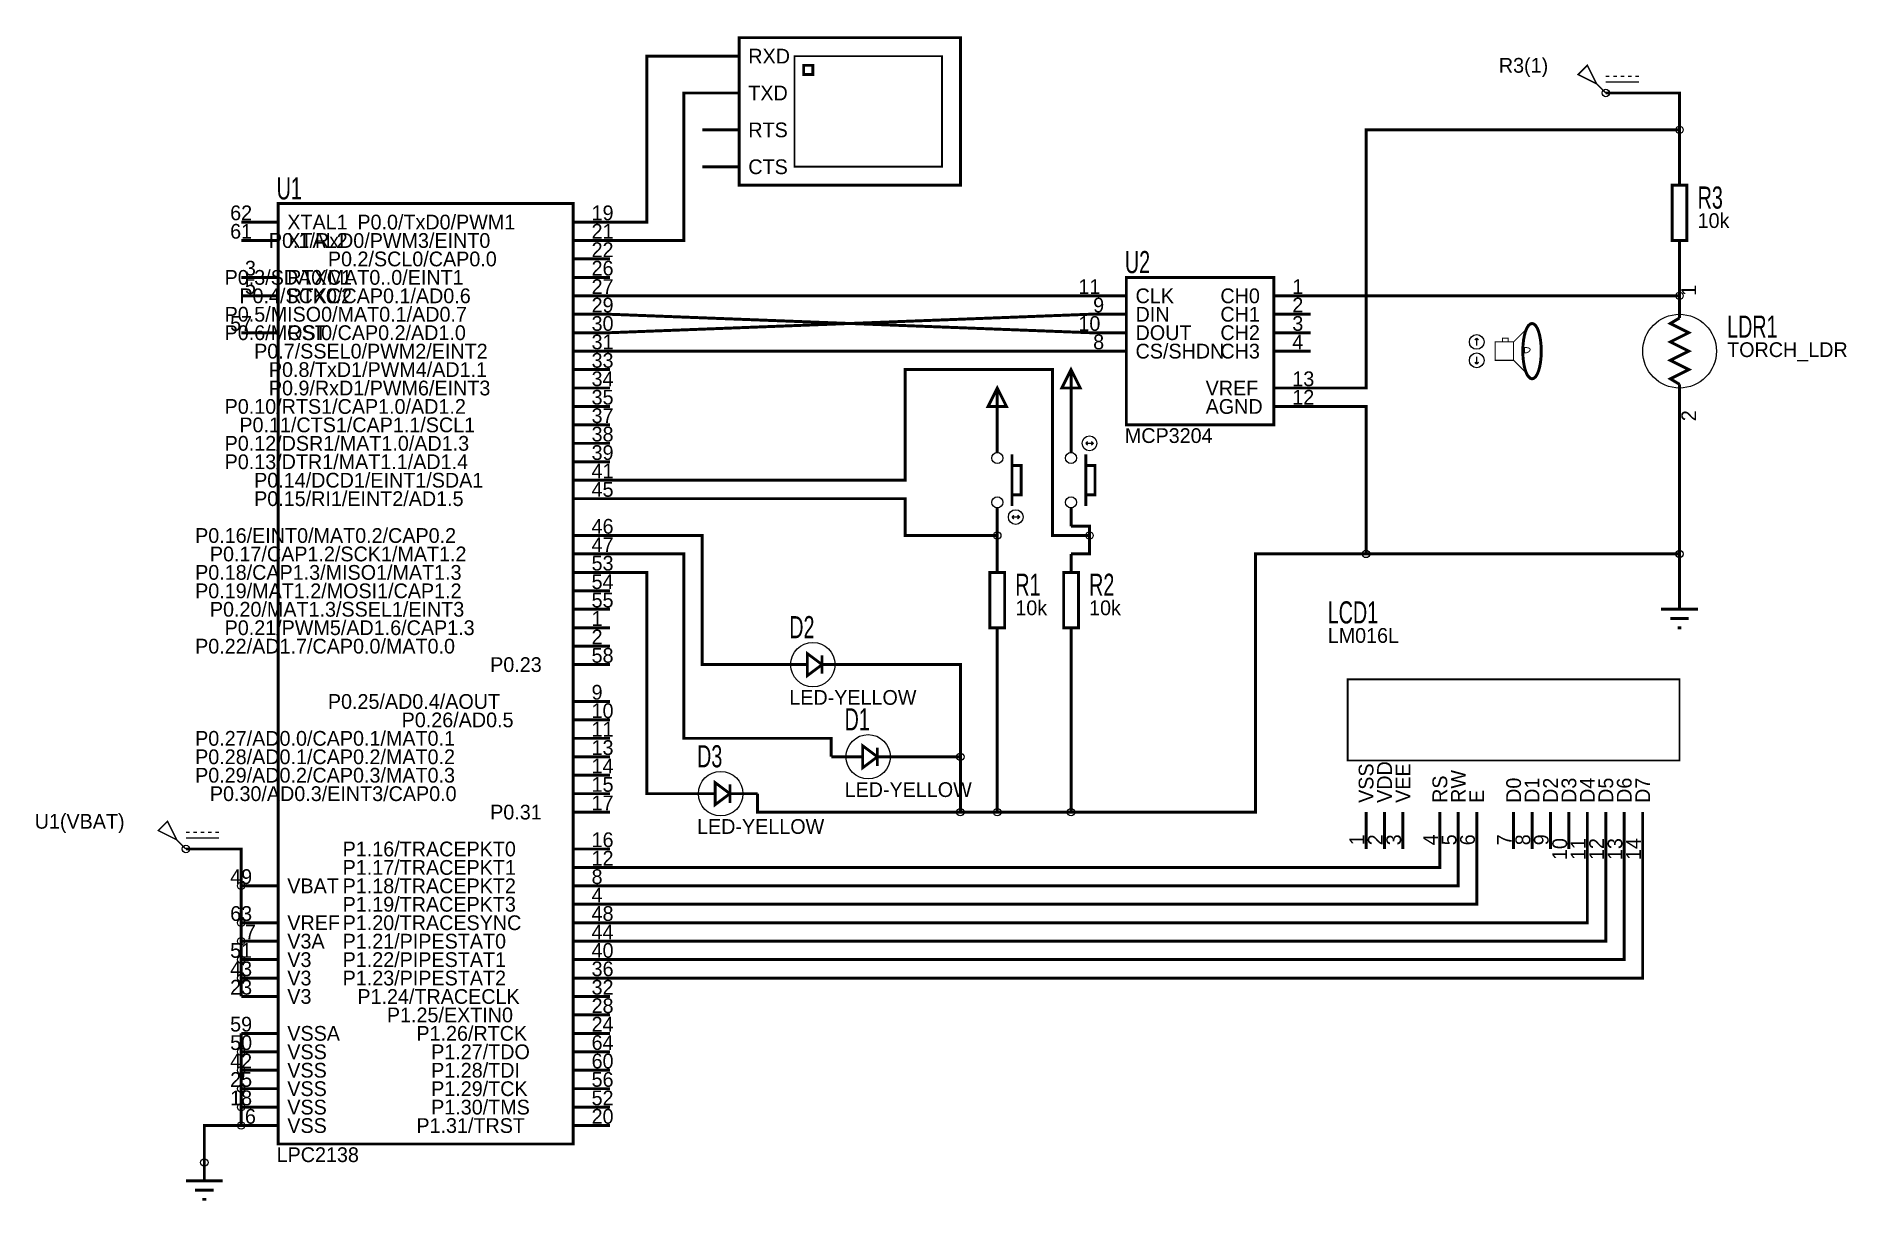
# Model space of a CAD drawing. Header units: inches. Extents: x -5.21 to 4.61, y -2.91 to 3.41.
import ezdxf

# ---------------------------------------------------------------- set-up
doc = ezdxf.new("R2010")
doc.units = ezdxf.units.IN
doc.layers.get('0').update_dxf_attribs({"linetype": 'CONTINUOUS'})

msp = doc.modelspace()

# ---------------------------------------------------------------- linework, layer by layer
for points, const_width in [([(-1.4, 2.6), (-0.2, 2.6), (-0.2, 3.4), (-1.4, 3.4), (-1.4, 2.6)], 0.016), ([(-1.6, 3.3), (-1.9, 3.3), (-1.9, 2.4), (-2.1, 2.4)], 0.016), ([(-1.6, 3.3), (-1.4, 3.3)], 0.016), ([(-1.1, 2.7), (-0.3, 2.7), (-0.3, 3.3), (-1.1, 3.3), (-1.1, 2.7)], 0.01), ([(-1.05, 3.2), (-1, 3.2), (-1, 3.25), (-1.05, 3.25), (-1.05, 3.2)], 0.016), ([(3.25, 3.15), (3.15, 3.2), (3.2, 3.25), (3.25, 3.15)], 0.008), ([(3.3, 3.1), (3.25, 3.15)], 0.008), ([(3.3, 3.19), (3.32, 3.19)], 0.008), ([(3.3, 3.16), (3.48, 3.16)], 0.008), ([(3.34, 3.19), (3.36, 3.19)], 0.008), ([(3.38, 3.19), (3.4, 3.19)], 0.008), ([(3.42, 3.19), (3.44, 3.19)], 0.008), ([(3.46, 3.19), (3.48, 3.19)], 0.008), ([(-1.6, 3.1), (-1.7, 3.1), (-1.7, 2.3), (-2.1, 2.3)], 0.016), ([(-1.6, 3.1), (-1.4, 3.1)], 0.016), ([(3.3, 3.1), (3.3, 3.1)], 0.016), ([(3.3, 3.1), (3.7, 3.1), (3.7, 2.9)], 0.016), ([(-1.6, 2.9), (-1.4, 2.9)], 0.016), ([(1.7, 1.5), (2, 1.5), (2, 2.9), (3.7, 2.9)], 0.016), ([(3.7, 2.7), (3.7, 2.9)], 0.016), ([(-1.6, 2.7), (-1.4, 2.7)], 0.016), ([(3.7, 2.7), (3.7, 2.6)], 0.016), ([(3.66, 2.3), (3.74, 2.3), (3.74, 2.6), (3.66, 2.6), (3.66, 2.3)], 0.016), ([(-3.9, -2.6), (-2.3, -2.6), (-2.3, 2.5), (-3.9, 2.5), (-3.9, -2.6)], 0.016), ([(-4.1, 2.4), (-3.9, 2.4)], 0.016), ([(-2.1, 2.4), (-2.3, 2.4)], 0.016), ([(-4.1, 2.3), (-3.9, 2.3)], 0.016), ([(-2.1, 2.3), (-2.3, 2.3)], 0.016), ([(3.7, 2.2), (3.7, 2.3)], 0.016), ([(-2.1, 2.2), (-2.3, 2.2)], 0.016), ([(3.7, 2.2), (3.7, 2)], 0.016), ([(-4.1, 2.1), (-3.9, 2.1)], 0.016), ([(-2.1, 2.1), (-2.3, 2.1)], 0.016), ([(0.7, 1.3), (1.5, 1.3), (1.5, 2.1), (0.7, 2.1), (0.7, 1.3)], 0.016), ([(-4.1, 2), (-3.9, 2)], 0.016), ([(-2.1, 2), (-2.3, 2)], 0.016), ([(-2.1, 2), (0.5, 2)], 0.016), ([(0.5, 2), (0.7, 2)], 0.016), ([(1.7, 2), (1.5, 2)], 0.016), ([(1.7, 2), (3.7, 2), (3.7, 2)], 0.016), ([(3.7, 2), (3.7, 1.9)], 0.016), ([(-2.1, 1.9), (-2.3, 1.9)], 0.016), ([(-2.1, 1.8), (0.5, 1.9)], 0.016), ([(-2.1, 1.9), (0.5, 1.8)], 0.016), ([(0.5, 1.9), (0.7, 1.9)], 0.016), ([(1.7, 1.9), (1.5, 1.9)], 0.016), ([(3.7, 1.88), (3.65, 1.85), (3.75, 1.8), (3.65, 1.75), (3.75, 1.7), (3.65, 1.65), (3.75, 1.6), (3.65, 1.55), (3.7, 1.52)], 0.016), ([(3.7, 1.88), (3.7, 1.9)], 0.016), ([(-4.1, 1.8), (-3.9, 1.8)], 0.016), ([(-2.1, 1.8), (-2.3, 1.8)], 0.016), ([(0.5, 1.8), (0.7, 1.8)], 0.016), ([(1.7, 1.8), (1.5, 1.8)], 0.016), ([(2.6, 1.77), (2.59, 1.76)], 0.008), ([(2.6, 1.77), (2.61, 1.76)], 0.008), ([(2.6, 1.77), (2.6, 1.73)], 0.008), ([(2.74, 1.75), (2.77, 1.75), (2.77, 1.77), (2.74, 1.77), (2.74, 1.75)], 0.006), ([(2.8, 1.75), (2.9, 1.85), (2.889777, 1.847015), (2.880322, 1.838428), (2.87182, 1.824786), (2.864453, 1.806641), (2.858405, 1.78454), (2.853857, 1.759033), (2.850995, 1.73067), (2.85, 1.7), (2.850995, 1.66933), (2.853857, 1.640967), (2.858405, 1.61546), (2.864453, 1.593359), (2.87182, 1.575213), (2.880322, 1.561572), (2.889777, 1.552985), (2.9, 1.55), (2.8, 1.65), (2.8, 1.75)], 0.006), ([(2.9, 1.85), (2.889777, 1.847015), (2.880322, 1.838428), (2.87182, 1.824786), (2.864453, 1.806641), (2.858405, 1.78454), (2.853857, 1.759033), (2.850995, 1.73067), (2.85, 1.7), (2.850995, 1.66933), (2.853857, 1.640967), (2.858405, 1.61546), (2.864453, 1.593359), (2.87182, 1.575213), (2.880322, 1.561572), (2.889777, 1.552985), (2.9, 1.55), (2.910224, 1.552985), (2.919678, 1.561572), (2.92818, 1.575213), (2.935547, 1.593359), (2.941595, 1.61546), (2.946143, 1.640967), (2.949005, 1.66933), (2.95, 1.7), (2.949005, 1.73067), (2.946143, 1.759033), (2.941595, 1.78454), (2.935547, 1.806641), (2.92818, 1.824786), (2.919678, 1.838428), (2.910224, 1.847015), (2.9, 1.85)], 0.016), ([(-2.1, 1.7), (-2.3, 1.7)], 0.016), ([(-2.1, 1.7), (0.5, 1.7)], 0.016), ([(0.5, 1.7), (0.7, 1.7)], 0.016), ([(1.7, 1.7), (1.5, 1.7)], 0.016), ([(2.6, 1.63), (2.6, 1.67)], 0.008), ([(2.7, 1.75), (2.7, 1.65), (2.8, 1.65), (2.8, 1.75), (2.7, 1.75)], 0.006), ([(2.86, 1.72), (2.871807, 1.719228), (2.881328, 1.717109), (2.887685, 1.713935), (2.89, 1.71), (2.887685, 1.702129), (2.881328, 1.695781), (2.871807, 1.691543), (2.86, 1.69), (2.86, 1.72)], 0.005), ([(-2.1, 1.6), (-2.3, 1.6)], 0.016), ([(-2.1, 1), (-0.5, 1), (-0.5, 1.6), (0.3, 1.6), (0.3, 0.7), (0.5, 0.7)], 0.016), ([(0.35, 1.5), (0.4, 1.6), (0.45, 1.5), (0.35, 1.5)], 0.016), ([(0.4, 1.4), (0.4, 1.6)], 0.016), ([(2.6, 1.63), (2.59, 1.64)], 0.008), ([(2.6, 1.63), (2.61, 1.64)], 0.008), ([(-2.1, 1.5), (-2.3, 1.5)], 0.016), ([(-0.05, 1.4), (0, 1.5), (0.05, 1.4), (-0.05, 1.4)], 0.016), ([(0, 1.3), (0, 1.5)], 0.016), ([(1.7, 1.5), (1.5, 1.5)], 0.016), ([(3.7, 1.52), (3.7, 1.5)], 0.016), ([(3.7, 1.4), (3.7, 1.5)], 0.016), ([(-2.1, 1.4), (-2.3, 1.4)], 0.016), ([(0.4, 1.25), (0.4, 1.4)], 0.016), ([(1.7, 1.4), (1.5, 1.4)], 0.016), ([(1.7, 1.4), (2, 1.4), (2, 0.6), (3.7, 0.6)], 0.016), ([(3.7, 0.4), (3.7, 0.6), (3.7, 1.4)], 0.016), ([(-2.1, 1.3), (-2.3, 1.3)], 0.016), ([(0, 1.25), (0, 1.3)], 0.016), ([(-2.1, 1.2), (-2.3, 1.2)], 0.016), ([(0, 1.25), (0, 1.15)], 0.016), ([(0.4, 1.25), (0.4, 1.15)], 0.016), ([(0.48, 1.2), (0.49, 1.21)], 0.008), ([(0.48, 1.2), (0.52, 1.2)], 0.008), ([(0.48, 1.2), (0.49, 1.19)], 0.008), ([(0.51, 1.19), (0.52, 1.2), (0.51, 1.21)], 0.008), ([(-2.1, 1.1), (-2.3, 1.1)], 0.016), ([(0.08, 1.14), (0.08, 0.86)], 0.016), ([(0.08, 0.92), (0.13, 0.92), (0.13, 1.08), (0.08, 1.08), (0.08, 0.92)], 0.016), ([(0.48, 0.86), (0.48, 1.14)], 0.016), ([(0.48, 0.92), (0.53, 0.92), (0.53, 1.08), (0.48, 1.08), (0.48, 0.92)], 0.016), ([(-2.1, 1), (-2.3, 1)], 0.016), ([(-2.1, 0.9), (-2.3, 0.9)], 0.016), ([(-2.1, 0.9), (-0.5, 0.9), (-0.5, 0.7), (0, 0.7)], 0.016), ([(0, 0.75), (0, 0.85)], 0.016), ([(0.08, 0.8), (0.09, 0.81)], 0.008), ([(0.08, 0.8), (0.12, 0.8)], 0.008), ([(0.08, 0.8), (0.09, 0.79)], 0.008), ([(0.11, 0.81), (0.12, 0.8), (0.11, 0.79)], 0.008), ([(0.4, 0.75), (0.4, 0.85)], 0.016), ([(-2.1, 0.7), (-2.3, 0.7)], 0.016), ([(-2.1, 0.7), (-1.6, 0.7), (-1.6, 0), (-1.2, 0)], 0.016), ([(0, 0.75), (0, 0.7)], 0.016), ([(0, 0.6), (0, 0.7)], 0.016), ([(0.4, 0.75), (0.5, 0.75), (0.5, 0.7)], 0.016), ([(0.4, 0.6), (0.5, 0.6), (0.5, 0.7)], 0.016), ([(-2.1, 0.6), (-2.3, 0.6)], 0.016), ([(-2.1, 0.6), (-1.7, 0.6), (-1.7, -0.4), (-0.9, -0.4), (-0.9, -0.5)], 0.016), ([(0, 0.6), (0, 0.5)], 0.016), ([(2, 0.6), (1.4, 0.6), (1.4, -0.8), (0.4, -0.8)], 0.016), ([(0.4, 0.6), (0.4, 0.5)], 0.016), ([(-2.1, 0.5), (-2.3, 0.5)], 0.016), ([(-2.1, 0.5), (-1.9, 0.5), (-1.9, -0.7), (-1.7, -0.7)], 0.016), ([(-0.04, 0.2), (0.04, 0.2), (0.04, 0.5), (-0.04, 0.5), (-0.04, 0.2)], 0.016), ([(0.36, 0.2), (0.44, 0.2), (0.44, 0.5), (0.36, 0.5), (0.36, 0.2)], 0.016), ([(-2.1, 0.4), (-2.3, 0.4)], 0.016), ([(3.7, 0.4), (3.7, 0.3)], 0.016), ([(-2.1, 0.3), (-2.3, 0.3)], 0.016), ([(3.6, 0.3), (3.8, 0.3)], 0.016), ([(-2.1, 0.2), (-2.3, 0.2)], 0.016), ([(0, 0.1), (0, 0.2)], 0.016), ([(0.4, 0.1), (0.4, 0.2)], 0.016), ([(3.65, 0.25), (3.75, 0.25)], 0.016), ([(3.69, 0.2), (3.71, 0.2)], 0.016), ([(-2.1, 0.1), (-2.3, 0.1)], 0.016), ([(0, 0.1), (0, -0.8), (0.4, -0.8)], 0.016), ([(0.4, 0.1), (0.4, -0.8)], 0.016), ([(-2.1, 0), (-2.3, 0)], 0.016), ([(-1.2, 0), (-1.1, 0)], 0.016), ([(-1.12, 0), (-1.03, 0)], 0.016), ([(-0.95, 0), (-1.03, -0.06), (-1.03, 0.06), (-0.95, 0)], 0.015), ([(-0.95, 0), (-0.88, 0)], 0.016), ([(-0.95, 0.05), (-0.95, -0.05)], 0.015), ([(-0.8, 0), (-0.9, 0)], 0.016), ([(-0.8, 0), (-0.2, 0), (-0.2, -0.5)], 0.016), ([(1.9, -0.52), (3.7, -0.52), (3.7, -0.08), (1.9, -0.08), (1.9, -0.52)], 0.01), ([(-2.1, -0.2), (-2.3, -0.2)], 0.016), ([(-2.1, -0.3), (-2.3, -0.3)], 0.016), ([(-2.1, -0.4), (-2.3, -0.4)], 0.016), ([(-0.65, -0.5), (-0.73, -0.56), (-0.73, -0.44), (-0.65, -0.5)], 0.015), ([(-0.65, -0.45), (-0.65, -0.55)], 0.015), ([(-2.1, -0.5), (-2.3, -0.5)], 0.016), ([(-0.9, -0.5), (-0.8, -0.5)], 0.016), ([(-0.82, -0.5), (-0.73, -0.5)], 0.016), ([(-0.65, -0.5), (-0.58, -0.5)], 0.016), ([(-0.5, -0.5), (-0.6, -0.5)], 0.016), ([(-0.5, -0.5), (-0.2, -0.5)], 0.016), ([(-0.2, -0.8), (-0.2, -0.5)], 0.016), ([(-2.1, -0.6), (-2.3, -0.6)], 0.016), ([(-1.45, -0.7), (-1.53, -0.76), (-1.53, -0.64), (-1.45, -0.7)], 0.015), ([(-1.45, -0.65), (-1.45, -0.75)], 0.015), ([(-2.1, -0.7), (-2.3, -0.7)], 0.016), ([(-1.7, -0.7), (-1.6, -0.7)], 0.016), ([(-1.62, -0.7), (-1.53, -0.7)], 0.016), ([(-1.45, -0.7), (-1.38, -0.7)], 0.016), ([(-1.3, -0.7), (-1.4, -0.7)], 0.016), ([(-1.3, -0.7), (-1.3, -0.8), (-0.2, -0.8)], 0.016), ([(-4.45, -0.95), (-4.55, -0.9), (-4.5, -0.85), (-4.45, -0.95)], 0.008), ([(-2.1, -0.8), (-2.3, -0.8)], 0.016), ([(-0.2, -0.8), (0, -0.8)], 0.016), ([(2, -1), (2, -0.8)], 0.016), ([(2.1, -1), (2.1, -0.8)], 0.016), ([(2.2, -1), (2.2, -0.8)], 0.016), ([(2.4, -1), (2.4, -0.8)], 0.016), ([(2.5, -1), (2.5, -0.8)], 0.016), ([(2.6, -1), (2.6, -0.8)], 0.016), ([(2.8, -1), (2.8, -0.8)], 0.016), ([(2.9, -1), (2.9, -0.8)], 0.016), ([(3, -1), (3, -0.8)], 0.016), ([(3.1, -1), (3.1, -0.8)], 0.016), ([(3.2, -1), (3.2, -0.8)], 0.016), ([(3.3, -1), (3.3, -0.8)], 0.016), ([(3.4, -1), (3.4, -0.8)], 0.016), ([(3.5, -1), (3.5, -0.8)], 0.016), ([(-4.4, -1), (-4.45, -0.95)], 0.008), ([(-4.4, -0.91), (-4.38, -0.91)], 0.008), ([(-4.4, -0.94), (-4.22, -0.94)], 0.008), ([(-4.36, -0.91), (-4.34, -0.91)], 0.008), ([(-4.32, -0.91), (-4.3, -0.91)], 0.008), ([(-4.28, -0.91), (-4.26, -0.91)], 0.008), ([(-4.24, -0.91), (-4.22, -0.91)], 0.008), ([(-4.1, -1.2), (-4.1, -1), (-4.4, -1), (-4.4, -1)], 0.016), ([(-2.1, -1), (-2.3, -1)], 0.016), ([(-2.1, -1.7), (3.5, -1.7), (3.5, -1)], 0.016), ([(-2.1, -1.6), (3.4, -1.6), (3.4, -1)], 0.016), ([(-2.1, -1.5), (3.3, -1.5), (3.3, -1)], 0.016), ([(-2.1, -1.4), (3.2, -1.4), (3.2, -1)], 0.016), ([(-2.1, -1.3), (2.6, -1.3), (2.6, -1)], 0.016), ([(-2.1, -1.2), (2.5, -1.2), (2.5, -1)], 0.016), ([(-2.1, -1.1), (2.4, -1.1), (2.4, -1)], 0.016), ([(-2.1, -1.1), (-2.3, -1.1)], 0.016), ([(-4.1, -1.8), (-4.1, -1.7), (-4.1, -1.7), (-4.1, -1.6), (-4.1, -1.6), (-4.1, -1.5), (-4.1, -1.5), (-4.1, -1.4), (-4.1, -1.4), (-4.1, -1.2), (-4.1, -1.2)], 0.016), ([(-4.1, -1.2), (-3.9, -1.2)], 0.016), ([(-2.1, -1.2), (-2.3, -1.2)], 0.016), ([(-2.1, -1.3), (-2.3, -1.3)], 0.016), ([(-4.1, -1.4), (-3.9, -1.4)], 0.016), ([(-2.1, -1.4), (-2.3, -1.4)], 0.016), ([(-4.1, -1.5), (-3.9, -1.5)], 0.016), ([(-2.1, -1.5), (-2.3, -1.5)], 0.016), ([(-4.1, -1.6), (-3.9, -1.6)], 0.016), ([(-2.1, -1.6), (-2.3, -1.6)], 0.016), ([(-4.1, -1.7), (-3.9, -1.7)], 0.016), ([(-2.1, -1.7), (-2.3, -1.7)], 0.016), ([(-4.1, -1.8), (-3.9, -1.8)], 0.016), ([(-2.1, -1.8), (-2.3, -1.8)], 0.016), ([(-2.1, -1.9), (-2.3, -1.9)], 0.016), ([(-4.1, -2), (-4.1, -2.1), (-4.1, -2.1)], 0.016), ([(-4.1, -2), (-3.9, -2)], 0.016), ([(-2.1, -2), (-2.3, -2)], 0.016), ([(-4.1, -2.1), (-4.1, -2.2)], 0.016), ([(-4.1, -2.1), (-3.9, -2.1)], 0.016), ([(-2.1, -2.1), (-2.3, -2.1)], 0.016), ([(-4.1, -2.3), (-4.1, -2.2), (-4.1, -2.2)], 0.016), ([(-4.1, -2.2), (-3.9, -2.2)], 0.016), ([(-2.1, -2.2), (-2.3, -2.2)], 0.016), ([(-4.1, -2.3), (-4.1, -2.4), (-4.1, -2.4), (-4.1, -2.5), (-4.1, -2.5), (-4.3, -2.5), (-4.3, -2.7), (-4.3, -2.7)], 0.016), ([(-4.1, -2.3), (-4.1, -2.3)], 0.016), ([(-4.1, -2.3), (-3.9, -2.3)], 0.016), ([(-2.1, -2.3), (-2.3, -2.3)], 0.016), ([(-4.1, -2.4), (-3.9, -2.4)], 0.016), ([(-2.1, -2.4), (-2.3, -2.4)], 0.016), ([(-4.1, -2.5), (-3.9, -2.5)], 0.016), ([(-2.1, -2.5), (-2.3, -2.5)], 0.016), ([(-4.3, -2.7), (-4.3, -2.8)], 0.016), ([(-4.4, -2.8), (-4.2, -2.8)], 0.016), ([(-4.35, -2.85), (-4.25, -2.85)], 0.016), ([(-4.31, -2.9), (-4.29, -2.9)], 0.016)]:
    msp.add_lwpolyline(points, dxfattribs=dict(const_width=const_width))
for centre, radius in [((3.3, 3.1), 0.02), ((3.7, 2.9), 0.02), ((3.7, 2), 0.02), ((3.7, 1.7), 0.2), ((2.6, 1.75), 0.04), ((2.6, 1.65), 0.04), ((0.5, 1.2), 0.04), ((0, 1.12), 0.03), ((0.4, 1.12), 0.03), ((0, 0.88), 0.03), ((0.4, 0.88), 0.03), ((0.1, 0.8), 0.04), ((0, 0.7), 0.02), ((0.5, 0.7), 0.02), ((2, 0.6), 0.02), ((3.7, 0.6), 0.02), ((-1, 0), 0.120416), ((-0.7, -0.5), 0.120416), ((-0.2, -0.5), 0.02), ((-1.5, -0.7), 0.120416), ((-0.2, -0.8), 0.02), ((0, -0.8), 0.02), ((0.4, -0.8), 0.02), ((-4.4, -1), 0.02), ((-4.1, -1.2), 0.02), ((-4.1, -1.4), 0.02), ((-4.1, -1.5), 0.02), ((-4.1, -1.6), 0.02), ((-4.1, -1.7), 0.02), ((-4.1, -2.1), 0.02), ((-4.1, -2.2), 0.02), ((-4.1, -2.3), 0.02), ((-4.1, -2.4), 0.02), ((-4.1, -2.5), 0.02), ((-4.3, -2.7), 0.02)]:
    msp.add_circle(centre, radius)

# ---------------------------------------------------------------- texts
for s, p in [('RXD', (-1.35, 3.26)), ('R3(1)', (2.72, 3.21)), ('TXD', (-1.35, 3.06)), ('RTS', (-1.35, 2.86)), ('CTS', (-1.35, 2.66)), ('62', (-4.16, 2.41)), ('19', (-2.2, 2.41)), ('61', (-4.16, 2.31)), ('XTAL1', (-3.85, 2.36)), ('P0.0/TxD0/PWM1', (-3.47, 2.36)), ('21', (-2.2, 2.31)), ('10k', (3.798, 2.368)), ('P0.1/RxD0/PWM3/EINT0', (-3.95, 2.26)), ('XTAL2', (-3.85, 2.26)), ('22', (-2.2, 2.21)), ('3', (-4.08, 2.11)), ('P0.2/SCL0/CAP0.0', (-3.63, 2.16)), ('26', (-2.2, 2.11)), ('P0.3/SDA0/MAT0..0/EINT1', (-4.19, 2.06)), ('5', (-4.08, 2.01)), ('RTXC1', (-3.85, 2.06)), ('27', (-2.2, 2.01)), ('11', (0.44, 2.01)), ('1', (1.6, 2.01)), ('P0.4/SCK0/CAP0.1/AD0.6', (-4.11, 1.96)), ('RTXC2', (-3.85, 1.96)), ('29', (-2.2, 1.91)), ('9', (0.52, 1.91)), ('CLK', (0.75, 1.96)), ('CH0', (1.21, 1.96)), ('2', (1.6, 1.91)), ('P0.5/MISO0/MAT0.1/AD0.7', (-4.19, 1.86)), ('57', (-4.16, 1.81)), ('30', (-2.2, 1.81)), ('10', (0.44, 1.81)), ('DIN', (0.75, 1.86)), ('CH1', (1.21, 1.86)), ('3', (1.6, 1.81)), ('P0.6/MOSI0/CAP0.2/AD1.0', (-4.19, 1.76)), ('RST', (-3.85, 1.76)), ('31', (-2.2, 1.71)), ('8', (0.52, 1.71)), ('DOUT', (0.75, 1.76)), ('CH2', (1.21, 1.76)), ('4', (1.6, 1.71)), ('P0.7/SSEL0/PWM2/EINT2', (-4.03, 1.66)), ('33', (-2.2, 1.61)), ('CS/SHDN', (0.75, 1.66)), ('CH3', (1.21, 1.66)), ('TORCH_LDR', (3.958, 1.668)), ('P0.8/TxD1/PWM4/AD1.1', (-3.95, 1.56)), ('34', (-2.2, 1.51)), ('13', (1.6, 1.51)), ('P0.9/RxD1/PWM6/EINT3', (-3.95, 1.46)), ('35', (-2.2, 1.41)), ('VREF', (1.13, 1.46)), ('12', (1.6, 1.41)), ('P0.10/RTS1/CAP1.0/AD1.2', (-4.19, 1.36)), ('37', (-2.2, 1.31)), ('AGND', (1.13, 1.36)), ('P0.11/CTS1/CAP1.1/SCL1', (-4.11, 1.26)), ('38', (-2.2, 1.21)), ('MCP3204', (0.692, 1.202)), ('P0.12/DSR1/MAT1.0/AD1.3', (-4.19, 1.16)), ('39', (-2.2, 1.11)), ('P0.13/DTR1/MAT1.1/AD1.4', (-4.19, 1.06)), ('41', (-2.2, 1.01)), ('P0.14/DCD1/EINT1/SDA1', (-4.03, 0.96)), ('45', (-2.2, 0.91)), ('P0.15/RI1/EINT2/AD1.5', (-4.03, 0.86)), ('46', (-2.2, 0.71)), ('P0.16/EINT0/MAT0.2/CAP0.2', (-4.35, 0.66)), ('47', (-2.2, 0.61)), ('P0.17/CAP1.2/SCK1/MAT1.2', (-4.27, 0.56)), ('53', (-2.2, 0.51)), ('P0.18/CAP1.3/MISO1/MAT1.3', (-4.35, 0.46)), ('P0.19/MAT1.2/MOSI1/CAP1.2', (-4.35, 0.36)), ('54', (-2.2, 0.41)), ('P0.20/MAT1.3/SSEL1/EINT3', (-4.27, 0.26)), ('55', (-2.2, 0.31)), ('10k', (0.098, 0.268)), ('10k', (0.498, 0.268)), ('P0.21/PWM5/AD1.6/CAP1.3', (-4.19, 0.16)), ('1', (-2.2, 0.21)), ('LM016L', (1.792, 0.118)), ('P0.22/AD1.7/CAP0.0/MAT0.0', (-4.35, 0.06)), ('2', (-2.2, 0.11)), ('P0.23', (-2.75, -0.04)), ('58', (-2.2, 0.01)), ('P0.25/AD0.4/AOUT', (-3.63, -0.24)), ('9', (-2.2, -0.19)), ('LED-YELLOW', (-1.128, -0.218)), ('P0.26/AD0.5', (-3.23, -0.34)), ('10', (-2.2, -0.29)), ('P0.27/AD0.0/CAP0.1/MAT0.1', (-4.35, -0.44)), ('11', (-2.2, -0.39)), ('P0.28/AD0.1/CAP0.2/MAT0.2', (-4.35, -0.54)), ('13', (-2.2, -0.49)), ('P0.29/AD0.2/CAP0.3/MAT0.3', (-4.35, -0.64)), ('14', (-2.2, -0.59)), ('P0.30/AD0.3/EINT3/CAP0.0', (-4.27, -0.74)), ('15', (-2.2, -0.69)), ('LED-YELLOW', (-0.828, -0.718)), ('P0.31', (-2.75, -0.84)), ('17', (-2.2, -0.79)), ('U1(VBAT)', (-5.22, -0.89)), ('LED-YELLOW', (-1.628, -0.918)), ('P1.16/TRACEPKT0', (-3.55, -1.04)), ('16', (-2.2, -0.99)), ('P1.17/TRACEPKT1', (-3.55, -1.14)), ('12', (-2.2, -1.09)), ('49', (-4.16, -1.19)), ('VBAT', (-3.85, -1.24)), ('P1.18/TRACEPKT2', (-3.55, -1.24)), ('8', (-2.2, -1.19)), ('P1.19/TRACEPKT3', (-3.55, -1.34)), ('4', (-2.2, -1.29)), ('63', (-4.16, -1.39)), ('VREF', (-3.85, -1.44)), ('P1.20/TRACESYNC', (-3.55, -1.44)), ('48', (-2.2, -1.39)), ('7', (-4.08, -1.49)), ('V3A', (-3.85, -1.54)), ('P1.21/PIPESTAT0', (-3.55, -1.54)), ('44', (-2.2, -1.49)), ('51', (-4.16, -1.59)), ('V3', (-3.85, -1.64)), ('P1.22/PIPESTAT1', (-3.55, -1.64)), ('40', (-2.2, -1.59)), ('43', (-4.16, -1.69)), ('V3', (-3.85, -1.74)), ('P1.23/PIPESTAT2', (-3.55, -1.74)), ('36', (-2.2, -1.69)), ('23', (-4.16, -1.79)), ('V3', (-3.85, -1.84)), ('P1.24/TRACECLK', (-3.47, -1.84)), ('32', (-2.2, -1.79)), ('P1.25/EXTIN0', (-3.31, -1.94)), ('28', (-2.2, -1.89)), ('59', (-4.16, -1.99)), ('VSSA', (-3.85, -2.04)), ('P1.26/RTCK', (-3.15, -2.04)), ('24', (-2.2, -1.99)), ('50', (-4.16, -2.09)), ('VSS', (-3.85, -2.14)), ('P1.27/TDO', (-3.07, -2.14)), ('64', (-2.2, -2.09)), ('42', (-4.16, -2.19)), ('VSS', (-3.85, -2.24)), ('P1.28/TDI', (-3.07, -2.24)), ('60', (-2.2, -2.19)), ('25', (-4.16, -2.29)), ('P1.29/TCK', (-3.07, -2.34)), ('56', (-2.2, -2.29)), ('18', (-4.16, -2.39)), ('VSS', (-3.85, -2.34)), ('P1.30/TMS', (-3.07, -2.44)), ('52', (-2.2, -2.39)), ('6', (-4.08, -2.49)), ('VSS', (-3.85, -2.44)), ('20', (-2.2, -2.49)), ('VSS', (-3.85, -2.54)), ('P1.31/TRST', (-3.15, -2.54)), ('LPC2138', (-3.908, -2.698))]:
    msp.add_text(s, height=0.08).set_placement(p)
at = {"width": 0.666667}
for s, p in [('U1', (-3.908, 2.523)), ('R3', (3.798, 2.473)), ('U2', (0.692, 2.123)), ('LDR1', (3.958, 1.773)), ('R1', (0.098, 0.373)), ('R2', (0.498, 0.373)), ('LCD1', (1.792, 0.223)), ('D2', (-1.128, 0.143)), ('D1', (-0.828, -0.357)), ('D3', (-1.628, -0.557))]:
    msp.add_text(s, height=0.12, dxfattribs=at).set_placement(p)
for s, p in [('1', (3.79, 2)), ('2', (3.79, 1.32)), ('VSS', (2.04, -0.75)), ('VDD', (2.14, -0.75)), ('VEE', (2.24, -0.75)), ('RW', (2.54, -0.75)), ('RS', (2.44, -0.75)), ('E', (2.64, -0.75)), ('D0', (2.84, -0.75)), ('D1', (2.94, -0.75)), ('D2', (3.04, -0.75)), ('D3', (3.14, -0.75)), ('D4', (3.24, -0.75)), ('D5', (3.34, -0.75)), ('D6', (3.44, -0.75)), ('D7', (3.54, -0.75)), ('1', (1.99, -0.98)), ('2', (2.09, -0.98)), ('3', (2.19, -0.98)), ('4', (2.39, -0.98)), ('5', (2.49, -0.98)), ('6', (2.59, -0.98)), ('7', (2.79, -0.98)), ('8', (2.89, -0.98)), ('9', (2.99, -0.98)), ('10', (3.09, -1.06)), ('11', (3.19, -1.06)), ('12', (3.29, -1.06)), ('13', (3.39, -1.06)), ('14', (3.49, -1.06))]:
    msp.add_text(s, height=0.08, rotation=90).set_placement(p)

doc.saveas('drawing.dxf')
